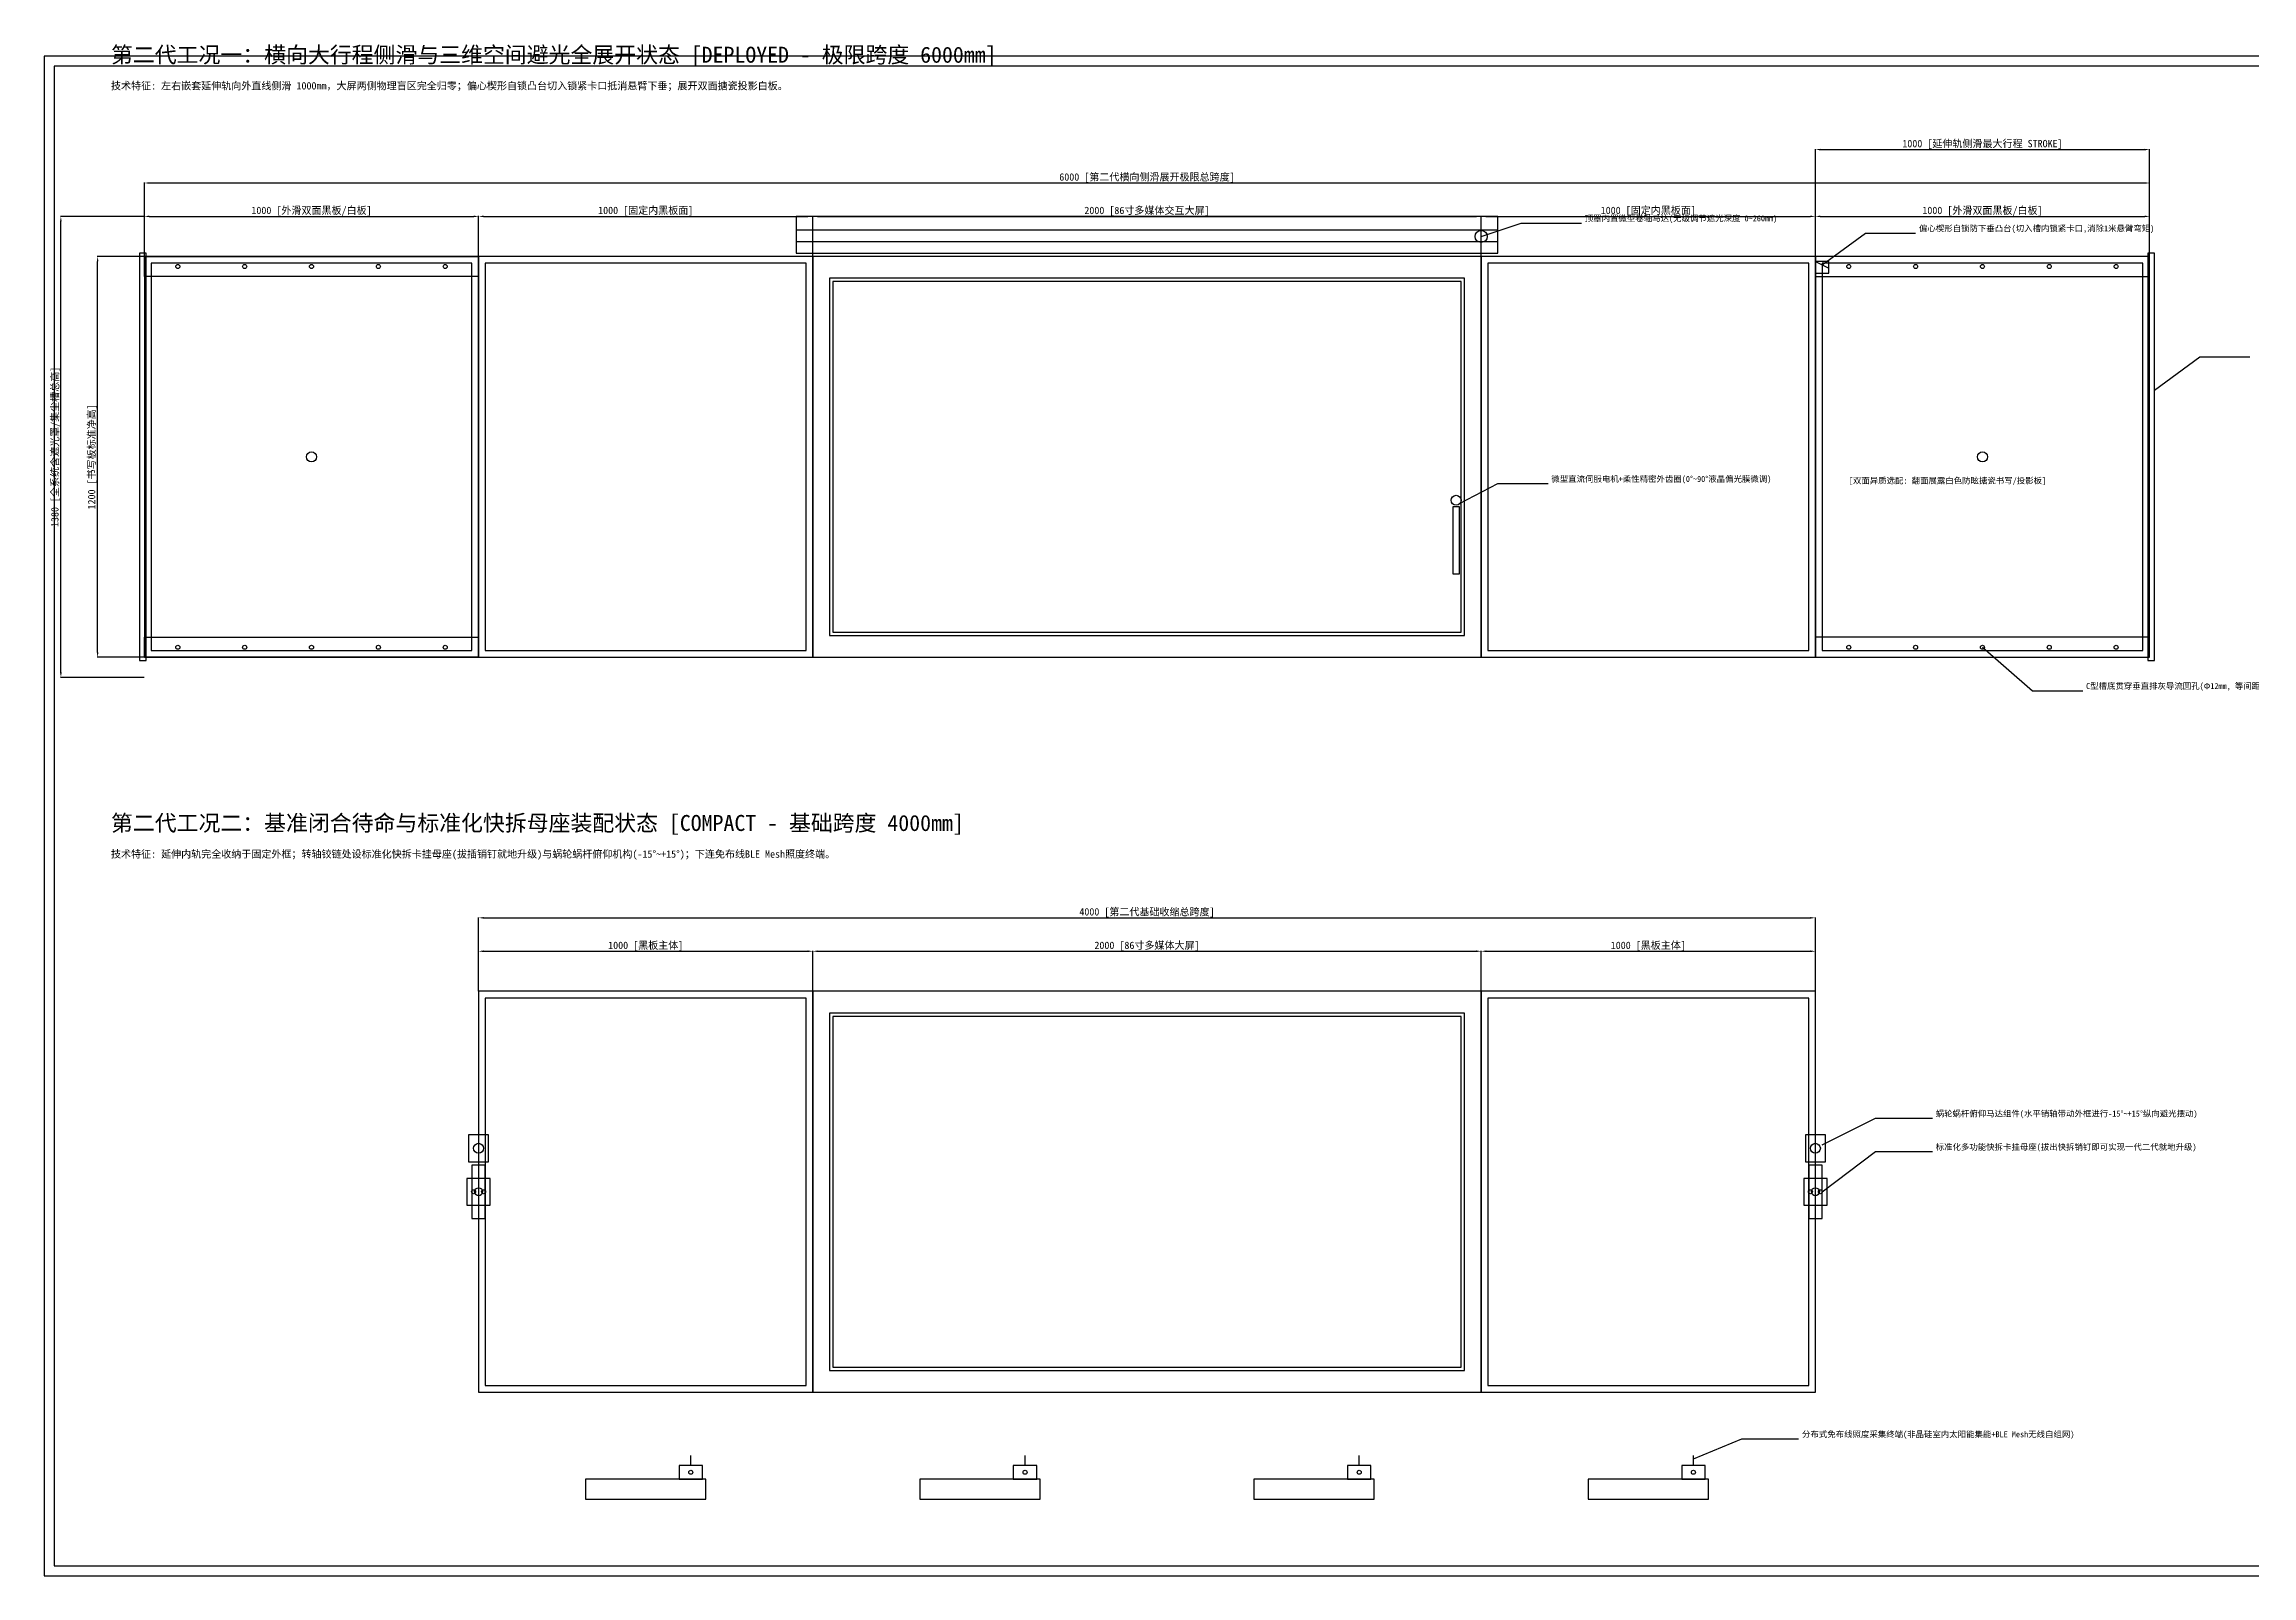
# Model space of a CAD drawing. Header units: millimetres. Extents: x -3300 to 6700, y -150 to 4436.
# Drawn here: x -3300 to 3306, y -150 to 4436 of the extents above; entities that cross this region are included whole.
import ezdxf

# ---------------------------------------------------------------- set-up
doc = ezdxf.new("R2010")
doc.units = ezdxf.units.MM
for name, color, linetype in [('01_FRAME_外框导轨', 8, 'Continuous'), ('02_SCREEN_多媒体屏', 5, 'Continuous'), ('03_BOARD_书写黑板', 3, 'Continuous'), ('04_EXT_RAIL_延伸构件', 1, 'Continuous'), ('05_CLEAN_DUST_自洁排灰', 6, 'Continuous'), ('06_PITCH_YAW_运动副', 4, 'Continuous'), ('07_OPTIC_AI_智能控光', 2, 'Continuous'), ('08_DIMS_尺寸标注', 1, 'Continuous'), ('09_TEXT_技术说明', 7, 'Continuous')]:
    doc.layers.add(name, color=color, linetype=linetype)
doc.styles.add('STYLE_GB_CN', font='simhei.ttf')
doc.dimstyles.new('ISO-25', dxfattribs={"dimtxt": 2.5, "dimasz": 2.5, "dimexe": 1.25, "dimexo": 0.625, "dimtad": 1, "dimdsep": 46, "dimtxsty": 'Standard', "dimcen": 2.5, "dimadec": 0, "dimazin": 0, "dimtfac": 1, "dimtmove": 0, "dimatfit": 3, "dimfxl": 1, "dimarcsym": 0})

# ---------------------------------------------------------------- blocks, each defined once
blk = doc.blocks.new('*D1')
at = {"layer": '08_DIMS_尺寸标注', "color": 0, "lineweight": -2, "transparency": 16777216}
for p, q in [((-3000, 3800.6), (-3000, 3921.2)), ((-2985, 3920), (-2015, 3920)), ((-2000, 3800.6), (-2000, 3921.2))]:
    blk.add_line(p, q, dxfattribs=at)
at = {"layer": '08_DIMS_尺寸标注', "color": 0, "transparency": 16777216}
for points in [[(-2985, 3922.5), (-2985, 3917.5), (-3000, 3920)], [(-2015, 3922.5), (-2015, 3917.5), (-2000, 3920)]]:
    blk.add_solid(points, dxfattribs=at)
at = {"layer": 'Defpoints', "color": 0, "transparency": 16777216}
for p in [(-2000, 3920), (-3000, 3800), (-2000, 3800)]:
    blk.add_point(p, dxfattribs=at)
at = {"layer": '08_DIMS_尺寸标注', "color": 0, "transparency": 16777216, "insert": (-2500, 3935.3), "char_height": 22, "attachment_point": 5, "style": 'STYLE_GB_CN'}
blk.add_mtext('1000 [外滑双面黑板/白板]', dxfattribs=at)
blk = doc.blocks.new('*D2')
at = {"layer": '08_DIMS_尺寸标注', "color": 0, "lineweight": -2, "transparency": 16777216}
for p, q in [((-2000, 3800.6), (-2000, 3921.2)), ((-1985, 3920), (-1015, 3920)), ((-1000, 3800.6), (-1000, 3921.2))]:
    blk.add_line(p, q, dxfattribs=at)
at = {"layer": '08_DIMS_尺寸标注', "color": 0, "transparency": 16777216}
for points in [[(-1985, 3922.5), (-1985, 3917.5), (-2000, 3920)], [(-1015, 3922.5), (-1015, 3917.5), (-1000, 3920)]]:
    blk.add_solid(points, dxfattribs=at)
at = {"layer": 'Defpoints', "color": 0, "transparency": 16777216}
for p in [(-1000, 3920), (-2000, 3800), (-1000, 3800)]:
    blk.add_point(p, dxfattribs=at)
at = {"layer": '08_DIMS_尺寸标注', "color": 0, "transparency": 16777216, "insert": (-1500, 3935.5), "char_height": 22, "attachment_point": 5, "style": 'STYLE_GB_CN'}
blk.add_mtext('1000 [固定内黑板面]', dxfattribs=at)
blk = doc.blocks.new('*D3')
at = {"layer": '08_DIMS_尺寸标注', "color": 0, "lineweight": -2, "transparency": 16777216}
for p, q in [((-1000, 3800.6), (-1000, 3921.2)), ((-985, 3920), (985, 3920)), ((1000, 3800.6), (1000, 3921.2))]:
    blk.add_line(p, q, dxfattribs=at)
at = {"layer": '08_DIMS_尺寸标注', "color": 0, "transparency": 16777216}
for points in [[(-985, 3922.5), (-985, 3917.5), (-1000, 3920)], [(985, 3922.5), (985, 3917.5), (1000, 3920)]]:
    blk.add_solid(points, dxfattribs=at)
at = {"layer": 'Defpoints', "color": 0, "transparency": 16777216}
for p in [(1000, 3920), (-1000, 3800), (1000, 3800)]:
    blk.add_point(p, dxfattribs=at)
at = {"layer": '08_DIMS_尺寸标注', "color": 0, "transparency": 16777216, "insert": (0, 3935.4), "char_height": 22, "attachment_point": 5, "style": 'STYLE_GB_CN'}
blk.add_mtext('2000 [86寸多媒体交互大屏]', dxfattribs=at)
blk = doc.blocks.new('*D4')
at = {"layer": '08_DIMS_尺寸标注', "color": 0, "lineweight": -2, "transparency": 16777216}
for p, q in [((1000, 3800.6), (1000, 3921.2)), ((1015, 3920), (1985, 3920)), ((2000, 3800.6), (2000, 3921.2))]:
    blk.add_line(p, q, dxfattribs=at)
at = {"layer": '08_DIMS_尺寸标注', "color": 0, "transparency": 16777216}
for points in [[(1015, 3922.5), (1015, 3917.5), (1000, 3920)], [(1985, 3922.5), (1985, 3917.5), (2000, 3920)]]:
    blk.add_solid(points, dxfattribs=at)
at = {"layer": 'Defpoints', "color": 0, "transparency": 16777216}
for p in [(2000, 3920), (1000, 3800), (2000, 3800)]:
    blk.add_point(p, dxfattribs=at)
at = {"layer": '08_DIMS_尺寸标注', "color": 0, "transparency": 16777216, "insert": (1500, 3935.5), "char_height": 22, "attachment_point": 5, "style": 'STYLE_GB_CN'}
blk.add_mtext('1000 [固定内黑板面]', dxfattribs=at)
blk = doc.blocks.new('*D5')
at = {"layer": '08_DIMS_尺寸标注', "color": 0, "lineweight": -2, "transparency": 16777216}
for p, q in [((2000, 3800.6), (2000, 3921.2)), ((2015, 3920), (2985, 3920)), ((3000, 3800.6), (3000, 3921.2))]:
    blk.add_line(p, q, dxfattribs=at)
at = {"layer": '08_DIMS_尺寸标注', "color": 0, "transparency": 16777216}
for points in [[(2015, 3922.5), (2015, 3917.5), (2000, 3920)], [(2985, 3922.5), (2985, 3917.5), (3000, 3920)]]:
    blk.add_solid(points, dxfattribs=at)
at = {"layer": 'Defpoints', "color": 0, "transparency": 16777216}
for p in [(3000, 3920), (2000, 3800), (3000, 3800)]:
    blk.add_point(p, dxfattribs=at)
at = {"layer": '08_DIMS_尺寸标注', "color": 0, "transparency": 16777216, "insert": (2500, 3935.3), "char_height": 22, "attachment_point": 5, "style": 'STYLE_GB_CN'}
blk.add_mtext('1000 [外滑双面黑板/白板]', dxfattribs=at)
blk = doc.blocks.new('*D6')
at = {"layer": '08_DIMS_尺寸标注', "color": 0, "lineweight": -2, "transparency": 16777216}
for p, q in [((-3000, 3800.6), (-3000, 4021.2)), ((-2985, 4020), (2985, 4020)), ((3000, 3800.6), (3000, 4021.2))]:
    blk.add_line(p, q, dxfattribs=at)
at = {"layer": '08_DIMS_尺寸标注', "color": 0, "transparency": 16777216}
for points in [[(-2985, 4022.5), (-2985, 4017.5), (-3000, 4020)], [(2985, 4022.5), (2985, 4017.5), (3000, 4020)]]:
    blk.add_solid(points, dxfattribs=at)
at = {"layer": 'Defpoints', "color": 0, "transparency": 16777216}
for p in [(3000, 4020), (-3000, 3800), (3000, 3800)]:
    blk.add_point(p, dxfattribs=at)
at = {"layer": '08_DIMS_尺寸标注', "color": 0, "transparency": 16777216, "insert": (0, 4035.4), "char_height": 22, "attachment_point": 5, "style": 'STYLE_GB_CN'}
blk.add_mtext('6000 [第二代横向侧滑展开极限总跨度]', dxfattribs=at)
blk = doc.blocks.new('*D7')
at = {"layer": '08_DIMS_尺寸标注', "color": 0, "lineweight": -2, "transparency": 16777216}
for p, q in [((2000, 3800.6), (2000, 4121.2)), ((2015, 4120), (2985, 4120)), ((3000, 3800.6), (3000, 4121.2))]:
    blk.add_line(p, q, dxfattribs=at)
at = {"layer": '08_DIMS_尺寸标注', "color": 0, "transparency": 16777216}
for points in [[(2015, 4122.5), (2015, 4117.5), (2000, 4120)], [(2985, 4122.5), (2985, 4117.5), (3000, 4120)]]:
    blk.add_solid(points, dxfattribs=at)
at = {"layer": 'Defpoints', "color": 0, "transparency": 16777216}
for p in [(3000, 4120), (2000, 3800), (3000, 3800)]:
    blk.add_point(p, dxfattribs=at)
at = {"layer": '08_DIMS_尺寸标注', "color": 0, "transparency": 16777216, "insert": (2500, 4135.4), "char_height": 22, "attachment_point": 5, "style": 'STYLE_GB_CN'}
blk.add_mtext('1000 [延伸轨侧滑最大行程 STROKE]', dxfattribs=at)
blk = doc.blocks.new('*D8')
at = {"layer": '08_DIMS_尺寸标注', "color": 0, "lineweight": -2, "transparency": 16777216}
for p, q in [((-3000.6, 3800), (-3141.3, 3800)), ((-3140, 2615), (-3140, 3785)), ((-3000.6, 2600), (-3141.3, 2600))]:
    blk.add_line(p, q, dxfattribs=at)
at = {"layer": '08_DIMS_尺寸标注', "color": 0, "transparency": 16777216}
for points in [[(-3142.5, 3785), (-3137.5, 3785), (-3140, 3800)], [(-3142.5, 2615), (-3137.5, 2615), (-3140, 2600)]]:
    blk.add_solid(points, dxfattribs=at)
at = {"layer": 'Defpoints', "color": 0, "transparency": 16777216}
for p in [(-3140, 3800), (-3000, 3800), (-3000, 2600)]:
    blk.add_point(p, dxfattribs=at)
at = {"layer": '08_DIMS_尺寸标注', "color": 0, "transparency": 16777216, "insert": (-3155.5, 3200), "char_height": 22, "attachment_point": 5, "rotation": 90, "style": 'STYLE_GB_CN'}
blk.add_mtext('1200 [书写板标准净高]', dxfattribs=at)
blk = doc.blocks.new('*D9')
at = {"layer": '08_DIMS_尺寸标注', "color": 0, "lineweight": -2, "transparency": 16777216}
for p, q in [((-3000.6, 3920), (-3251.3, 3920)), ((-3250, 2555), (-3250, 3905)), ((-3000.6, 2540), (-3251.3, 2540))]:
    blk.add_line(p, q, dxfattribs=at)
at = {"layer": '08_DIMS_尺寸标注', "color": 0, "transparency": 16777216}
for points in [[(-3252.5, 3905), (-3247.5, 3905), (-3250, 3920)], [(-3252.5, 2555), (-3247.5, 2555), (-3250, 2540)]]:
    blk.add_solid(points, dxfattribs=at)
at = {"layer": 'Defpoints', "color": 0, "transparency": 16777216}
for p in [(-3250, 3920), (-3000, 3920), (-3000, 2540)]:
    blk.add_point(p, dxfattribs=at)
at = {"layer": '08_DIMS_尺寸标注', "color": 0, "transparency": 16777216, "insert": (-3265.4, 3230), "char_height": 22, "attachment_point": 5, "rotation": 90, "style": 'STYLE_GB_CN'}
blk.add_mtext('1380 [全系统含遮光罩/集尘槽总高]', dxfattribs=at)
blk = doc.blocks.new('*D10')
at = {"layer": '08_DIMS_尺寸标注', "color": 0, "lineweight": -2, "transparency": 16777216}
for p, q in [((-2000, 1600.6), (-2000, 1721.2)), ((-1985, 1720), (-1015, 1720)), ((-1000, 1600.6), (-1000, 1721.2))]:
    blk.add_line(p, q, dxfattribs=at)
at = {"layer": '08_DIMS_尺寸标注', "color": 0, "transparency": 16777216}
for points in [[(-1985, 1722.5), (-1985, 1717.5), (-2000, 1720)], [(-1015, 1722.5), (-1015, 1717.5), (-1000, 1720)]]:
    blk.add_solid(points, dxfattribs=at)
at = {"layer": 'Defpoints', "color": 0, "transparency": 16777216}
for p in [(-1000, 1720), (-2000, 1600), (-1000, 1600)]:
    blk.add_point(p, dxfattribs=at)
at = {"layer": '08_DIMS_尺寸标注', "color": 0, "transparency": 16777216, "insert": (-1500, 1735.2), "char_height": 22, "attachment_point": 5, "style": 'STYLE_GB_CN'}
blk.add_mtext('1000 [黑板主体]', dxfattribs=at)
blk = doc.blocks.new('*D11')
at = {"layer": '08_DIMS_尺寸标注', "color": 0, "lineweight": -2, "transparency": 16777216}
for p, q in [((-1000, 1600.6), (-1000, 1721.2)), ((-985, 1720), (985, 1720)), ((1000, 1600.6), (1000, 1721.2))]:
    blk.add_line(p, q, dxfattribs=at)
at = {"layer": '08_DIMS_尺寸标注', "color": 0, "transparency": 16777216}
for points in [[(-985, 1722.5), (-985, 1717.5), (-1000, 1720)], [(985, 1722.5), (985, 1717.5), (1000, 1720)]]:
    blk.add_solid(points, dxfattribs=at)
at = {"layer": 'Defpoints', "color": 0, "transparency": 16777216}
for p in [(1000, 1720), (-1000, 1600), (1000, 1600)]:
    blk.add_point(p, dxfattribs=at)
at = {"layer": '08_DIMS_尺寸标注', "color": 0, "transparency": 16777216, "insert": (0, 1735.2), "char_height": 22, "attachment_point": 5, "style": 'STYLE_GB_CN'}
blk.add_mtext('2000 [86寸多媒体大屏]', dxfattribs=at)
blk = doc.blocks.new('*D12')
at = {"layer": '08_DIMS_尺寸标注', "color": 0, "lineweight": -2, "transparency": 16777216}
for p, q in [((1000, 1600.6), (1000, 1721.2)), ((1015, 1720), (1985, 1720)), ((2000, 1600.6), (2000, 1721.2))]:
    blk.add_line(p, q, dxfattribs=at)
at = {"layer": '08_DIMS_尺寸标注', "color": 0, "transparency": 16777216}
for points in [[(1015, 1722.5), (1015, 1717.5), (1000, 1720)], [(1985, 1722.5), (1985, 1717.5), (2000, 1720)]]:
    blk.add_solid(points, dxfattribs=at)
at = {"layer": 'Defpoints', "color": 0, "transparency": 16777216}
for p in [(2000, 1720), (1000, 1600), (2000, 1600)]:
    blk.add_point(p, dxfattribs=at)
at = {"layer": '08_DIMS_尺寸标注', "color": 0, "transparency": 16777216, "insert": (1500, 1735.2), "char_height": 22, "attachment_point": 5, "style": 'STYLE_GB_CN'}
blk.add_mtext('1000 [黑板主体]', dxfattribs=at)
blk = doc.blocks.new('*D13')
at = {"layer": '08_DIMS_尺寸标注', "color": 0, "lineweight": -2, "transparency": 16777216}
for p, q in [((-2000, 1600.6), (-2000, 1821.2)), ((-1985, 1820), (1985, 1820)), ((2000, 1600.6), (2000, 1821.2))]:
    blk.add_line(p, q, dxfattribs=at)
at = {"layer": '08_DIMS_尺寸标注', "color": 0, "transparency": 16777216}
for points in [[(-1985, 1822.5), (-1985, 1817.5), (-2000, 1820)], [(1985, 1822.5), (1985, 1817.5), (2000, 1820)]]:
    blk.add_solid(points, dxfattribs=at)
at = {"layer": 'Defpoints', "color": 0, "transparency": 16777216}
for p in [(2000, 1820), (-2000, 1600), (2000, 1600)]:
    blk.add_point(p, dxfattribs=at)
at = {"layer": '08_DIMS_尺寸标注', "color": 0, "transparency": 16777216, "insert": (0, 1835.5), "char_height": 22, "attachment_point": 5, "style": 'STYLE_GB_CN'}
blk.add_mtext('4000 [第二代基础收缩总跨度]', dxfattribs=at)

msp = doc.modelspace()

# ---------------------------------------------------------------- linework, layer by layer
at = {"layer": '01_FRAME_外框导轨', "color": 8}
for points in [[(-3300, -150), (6700, -150), (6700, 4400), (-3300, 4400)], [(-3270, -120), (6670, -120), (6670, 4370), (-3270, 4370)], [(-2000, 3740), (-3000, 3740), (-3000, 3800), (-2000, 3800)], [(-1000, 2600), (1000, 2600), (1000, 3800), (-1000, 3800)], [(2000, 3740), (3000, 3740), (3000, 3800), (2000, 3800)], [(-2000, 2600), (-3000, 2600), (-3000, 2660), (-2000, 2660)], [(2000, 2600), (3000, 2600), (3000, 2660), (2000, 2660)], [(-1000, 400), (1000, 400), (1000, 1600), (-1000, 1600)], [(-1680, 80), (-1320, 80), (-1320, 140), (-1680, 140)], [(-680, 80), (-320, 80), (-320, 140), (-680, 140)], [(320, 80), (680, 80), (680, 140), (320, 140)], [(1320, 80), (1680, 80), (1680, 140), (1320, 140)]]:
    msp.add_lwpolyline(points, close=True, dxfattribs=at)
at = {"layer": '02_SCREEN_多媒体屏', "color": 5}
for points in [[(-950, 2665), (950, 2665), (950, 3735), (-950, 3735)], [(-940, 2675), (940, 2675), (940, 3725), (-940, 3725)], [(-950, 465), (950, 465), (950, 1535), (-950, 1535)], [(-940, 475), (940, 475), (940, 1525), (-940, 1525)]]:
    msp.add_lwpolyline(points, close=True, dxfattribs=at)
at = {"layer": '03_BOARD_书写黑板', "color": 3}
for points in [[(-3000, 2600), (-2000, 2600), (-2000, 3800), (-3000, 3800)], [(-2980, 2620), (-2020, 2620), (-2020, 3780), (-2980, 3780)], [(-2000, 2600), (-1000, 2600), (-1000, 3800), (-2000, 3800)], [(-1980, 2620), (-1020, 2620), (-1020, 3780), (-1980, 3780)], [(1000, 2600), (2000, 2600), (2000, 3800), (1000, 3800)], [(1020, 2620), (1980, 2620), (1980, 3780), (1020, 3780)], [(-2000, 400), (-1000, 400), (-1000, 1600), (-2000, 1600)], [(1000, 400), (2000, 400), (2000, 1600), (1000, 1600)], [(-1980, 420), (-1020, 420), (-1020, 1580), (-1980, 1580)], [(1020, 420), (1980, 420), (1980, 1580), (1020, 1580)]]:
    msp.add_lwpolyline(points, close=True, dxfattribs=at)
at = {"layer": '04_EXT_RAIL_延伸构件', "color": 1}
msp.add_line((2000, 3785), (2040, 3765), dxfattribs=at)
for points in [[(-3015, 2590), (-2995, 2590), (-2995, 3810), (-3015, 3810)], [(2000, 2600), (3000, 2600), (3000, 3800), (2000, 3800)], [(2000, 3750), (2040, 3750), (2040, 3785), (2000, 3785)], [(2995, 2590), (3015, 2590), (3015, 3810), (2995, 3810)]]:
    msp.add_lwpolyline(points, close=True, dxfattribs=at)
for centre in [(-2500, 3200), (2500, 3200)]:
    msp.add_circle(centre, 15, dxfattribs=at)
at = {"layer": '05_CLEAN_DUST_自洁排灰', "color": 6}
for centre in [(-2900, 3770), (-2700, 3770), (-2500, 3770), (-2300, 3770), (-2100, 3770), (2100, 3770), (2300, 3770), (2500, 3770), (2700, 3770), (2900, 3770), (-2900, 2630), (-2700, 2630), (-2500, 2630), (-2300, 2630), (-2100, 2630), (2100, 2630), (2300, 2630), (2500, 2630), (2700, 2630), (2900, 2630)]:
    msp.add_circle(centre, 6, dxfattribs=at)
at = {"layer": '06_PITCH_YAW_运动副', "color": 4}
for points in [[(-2030, 1090), (-1970, 1090), (-1970, 1170), (-2030, 1170)], [(1970, 1090), (2030, 1090), (2030, 1170), (1970, 1170)], [(-2020, 920), (-1980, 920), (-1980, 1080), (-2020, 1080)], [(1980, 920), (2020, 920), (2020, 1080), (1980, 1080)], [(-2035, 960), (-1965, 960), (-1965, 1040), (-2035, 1040)], [(1965, 960), (2035, 960), (2035, 1040), (1965, 1040)]]:
    msp.add_lwpolyline(points, close=True, dxfattribs=at)
for centre, radius in [((-2000, 1130), 15), ((2000, 1130), 15), ((-2015, 1000), 6), ((-2000, 1000), 12), ((-1985, 1000), 6), ((1985, 1000), 6), ((2000, 1000), 12), ((2015, 1000), 6)]:
    msp.add_circle(centre, radius, dxfattribs=at)
at = {"layer": '07_OPTIC_AI_智能控光', "color": 2}
for p, q in [((-1050, 3880), (1050, 3880)), ((-1050, 3845), (1050, 3845)), ((940, 2700), (940, 3700)), ((-1365, 180), (-1365, 210)), ((-365, 180), (-365, 210)), ((635, 180), (635, 210)), ((1635, 180), (1635, 210))]:
    msp.add_line(p, q, dxfattribs=at)
for points in [[(-1050, 3810), (1050, 3810), (1050, 3920), (-1050, 3920)], [(915, 2850), (935, 2850), (935, 3050), (915, 3050)], [(-1400, 140), (-1330, 140), (-1330, 180), (-1400, 180)], [(-400, 140), (-330, 140), (-330, 180), (-400, 180)], [(600, 140), (670, 140), (670, 180), (600, 180)], [(1600, 140), (1670, 140), (1670, 180), (1600, 180)]]:
    msp.add_lwpolyline(points, close=True, dxfattribs=at)
for centre, radius in [((1000, 3860), 18), ((925, 3070), 15), ((-1365, 160), 6), ((-365, 160), 6), ((635, 160), 6), ((1635, 160), 6)]:
    msp.add_circle(centre, radius, dxfattribs=at)
at = {"layer": '09_TEXT_技术说明'}
for p, q in [((1000, 3860), (1120, 3900)), ((1120, 3900), (1300, 3900)), ((2020, 3775), (2150, 3870)), ((2150, 3870), (2300, 3870)), ((3015, 3400), (3150, 3500)), ((3150, 3500), (3300, 3500)), ((935, 3060), (1050, 3120)), ((1050, 3120), (1200, 3120)), ((2500, 2630), (2650, 2500)), ((2650, 2500), (2800, 2500)), ((2020, 1140), (2180, 1220)), ((2180, 1220), (2350, 1220)), ((2020, 1000), (2180, 1120)), ((2180, 1120), (2350, 1120)), ((1635, 200), (1780, 260)), ((1780, 260), (1950, 260))]:
    msp.add_line(p, q, dxfattribs=at)
at = {"layer": '09_TEXT_技术说明', "color": 7}
msp.add_lwpolyline([(2020, 2620), (2980, 2620), (2980, 3780), (2020, 3780)], close=True, dxfattribs=at)

# ---------------------------------------------------------------- texts
at = {"layer": '09_TEXT_技术说明', "color": 7, "style": 'STYLE_GB_CN'}
for s, height, p in [('第二代工况一：横向大行程侧滑与三维空间避光全展开状态 [DEPLOYED - 极限跨度 6000mm]', 48, (-3100, 4380)), ('技术特征: 左右嵌套延伸轨向外直线侧滑 1000mm，大屏两侧物理盲区完全归零；偏心楔形自锁凸台切入锁紧卡口抵消悬臂下垂；展开双面搪瓷投影白板。', 22, (-3100, 4300)), ('[双面异质选配: 翻面展露白色防眩搪瓷书写/投影板]', 18, (2100, 3120)), ('第二代工况二：基准闭合待命与标准化快拆母座装配状态 [COMPACT - 基础跨度 4000mm]', 48, (-3100, 2080)), ('技术特征: 延伸内轨完全收纳于固定外框；转轴铰链处设标准化快拆卡挂母座(拔插销钉就地升级)与蜗轮蜗杆俯仰机构(-15°~+15°)；下连免布线BLE Mesh照度终端。', 22, (-3100, 2000))]:
    msp.add_text(s, height=height, dxfattribs=at).set_placement(p)
at = {"layer": '09_TEXT_技术说明', "style": 'STYLE_GB_CN'}
for s, p in [('顶罩内置微型卷轴马达(无级调节遮光深度 0~260mm)', (1310, 3905)), ('偏心楔形自锁防下垂凸台(切入槽内锁紧卡口,消除1米悬臂弯矩)', (2310, 3875)), ('微型直流伺服电机+柔性精密外齿圈(0°~90°液晶偏光膜微调)', (1210, 3125)), ('C型槽底贯穿垂直排灰导流圆孔(Φ12mm, 等间距200mm, 消除滑动气阻)', (2810, 2505)), ('蜗轮蜗杆俯仰马达组件(水平销轴带动外框进行-15°~+15°纵向避光摆动)', (2360, 1225)), ('标准化多功能快拆卡挂母座(拔出快拆销钉即可实现一代二代就地升级)', (2360, 1125)), ('分布式免布线照度采集终端(非晶硅室内太阳能集能+BLE Mesh无线自组网)', (1960, 265))]:
    msp.add_text(s, height=18, dxfattribs=at).set_placement(p)

# ---------------------------------------------------------------- dimensions: what is measured, and where the dimension line sits
at = {"layer": '08_DIMS_尺寸标注', "color": 1}
for p1, p2, distance, text, picture, middle in [((2000, 3800), (3000, 3800), 320, '1000 [延伸轨侧滑最大行程 STROKE]', '*D7', (2500, 4135.395)), ((-3000, 3800), (3000, 3800), 220, '6000 [第二代横向侧滑展开极限总跨度]', '*D6', (0, 4035.395)), ((-3000, 3800), (-2000, 3800), 120, '1000 [外滑双面黑板/白板]', '*D1', (-2500, 3935.333)), ((-2000, 3800), (-1000, 3800), 120, '1000 [固定内黑板面]', '*D2', (-1500, 3935.456)), ((-1000, 3800), (1000, 3800), 120, '2000 [86寸多媒体交互大屏]', '*D3', (0, 3935.395)), ((1000, 3800), (2000, 3800), 120, '1000 [固定内黑板面]', '*D4', (1500, 3935.456)), ((2000, 3800), (3000, 3800), 120, '1000 [外滑双面黑板/白板]', '*D5', (2500, 3935.333)), ((-3000, 2540), (-3000, 3920), 250, '1380 [全系统含遮光罩/集尘槽总高]', '*D9', (-3265.395, 3230)), ((-3000, 2600), (-3000, 3800), 140, '1200 [书写板标准净高]', '*D8', (-3155.456, 3200)), ((-2000, 1600), (2000, 1600), 220, '4000 [第二代基础收缩总跨度]', '*D13', (0, 1835.456)), ((-2000, 1600), (-1000, 1600), 120, '1000 [黑板主体]', '*D10', (-1500, 1735.209)), ((-1000, 1600), (1000, 1600), 120, '2000 [86寸多媒体大屏]', '*D11', (0, 1735.209)), ((1000, 1600), (2000, 1600), 120, '1000 [黑板主体]', '*D12', (1500, 1735.209))]:
    dim = msp.add_aligned_dim(p1=p1, p2=p2, distance=distance, text=text, dimstyle='ISO-25', override={"dimtxt": 22, "dimasz": 15, "dimtxsty": 'STYLE_GB_CN'}, dxfattribs=at)
    dim.commit()
    dim.dimension.update_dxf_attribs({"geometry": picture, "text_midpoint": middle})

doc.saveas('drawing.dxf')
